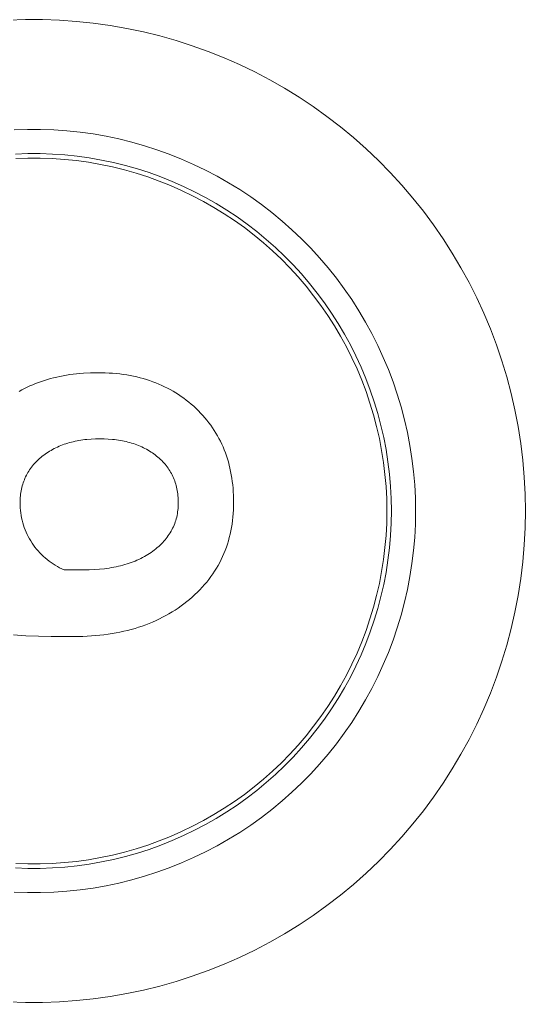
# Model space of a CAD drawing. Header units: inches. Extents: x -8 to 201, y -1 to 136.
# Drawn here: x 14.115 to 14.561, y 65.393 to 66.259 of the extents above; entities that cross this region are included whole.
import ezdxf

# ---------------------------------------------------------------- set-up
doc = ezdxf.new("R2010")
doc.units = ezdxf.units.IN
doc.layers.add('ZANO_R', color=7, linetype='Continuous', lineweight=0)

msp = doc.modelspace()

# ---------------------------------------------------------------- linework, layer by layer
at = {"layer": 'ZANO_R'}
for p, q in [((14.12069, 66.2586), (14.10575, 66.25809)), ((14.13564, 66.2586), (14.12069, 66.2586)), ((14.15058, 66.25809), (14.13564, 66.2586)), ((14.1655, 66.25706), (14.15058, 66.25809)), ((14.18037, 66.25551), (14.1655, 66.25706)), ((14.19518, 66.25345), (14.18037, 66.25551)), ((14.20991, 66.25089), (14.19518, 66.25345)), ((14.22454, 66.24781), (14.20991, 66.25089)), ((14.23905, 66.24423), (14.22454, 66.24781)), ((14.25344, 66.24016), (14.23905, 66.24423)), ((14.26767, 66.23558), (14.25344, 66.24016)), ((14.28174, 66.23053), (14.26767, 66.23558)), ((14.29563, 66.22498), (14.28174, 66.23053)), ((14.30931, 66.21896), (14.29563, 66.22498)), ((14.32278, 66.21248), (14.30931, 66.21896)), ((14.33602, 66.20553), (14.32278, 66.21248)), ((14.34901, 66.19813), (14.33602, 66.20553)), ((14.36174, 66.19028), (14.34901, 66.19813)), ((14.37419, 66.182), (14.36174, 66.19028)), ((14.38635, 66.1733), (14.37419, 66.182)), ((14.39819, 66.16418), (14.38635, 66.1733)), ((14.11076, 66.16147), (14.12236, 66.16187)), ((14.12236, 66.16187), (14.13397, 66.16187)), ((14.13397, 66.16187), (14.14558, 66.16147)), ((14.14558, 66.16147), (14.15716, 66.16067)), ((14.15716, 66.16067), (14.16871, 66.15947)), ((14.16871, 66.15947), (14.18021, 66.15787)), ((14.18021, 66.15787), (14.19165, 66.15587)), ((14.40972, 66.15466), (14.39819, 66.16418)), ((14.19165, 66.15587), (14.20301, 66.15348)), ((14.20301, 66.15348), (14.21428, 66.15071)), ((14.21428, 66.15071), (14.22545, 66.14754)), ((14.42091, 66.14475), (14.40972, 66.15466)), ((14.11186, 66.14013), (14.12273, 66.14051)), ((14.12273, 66.14051), (14.1336, 66.14051)), ((14.1336, 66.14051), (14.14447, 66.14013)), ((14.22545, 66.14754), (14.23651, 66.14399)), ((14.23651, 66.14399), (14.24743, 66.14006)), ((14.43175, 66.13445), (14.42091, 66.14475)), ((14.11207, 66.1362), (14.1228, 66.13657)), ((14.1228, 66.13657), (14.13354, 66.13657)), ((14.13354, 66.13657), (14.14427, 66.1362)), ((14.14427, 66.1362), (14.15498, 66.13546)), ((14.14447, 66.14013), (14.15532, 66.13938)), ((14.15498, 66.13546), (14.16566, 66.13435)), ((14.15532, 66.13938), (14.16613, 66.13826)), ((14.16566, 66.13435), (14.17629, 66.13287)), ((14.16613, 66.13826), (14.1769, 66.13676)), ((14.17629, 66.13287), (14.18687, 66.13103)), ((14.1769, 66.13676), (14.18761, 66.13489)), ((14.18761, 66.13489), (14.19825, 66.13266)), ((14.19825, 66.13266), (14.20881, 66.13005)), ((14.24743, 66.14006), (14.25822, 66.13576)), ((14.25822, 66.13576), (14.26885, 66.13108)), ((14.44223, 66.12379), (14.43175, 66.13445)), ((14.18687, 66.13103), (14.19738, 66.12882)), ((14.19738, 66.12882), (14.2078, 66.12625)), ((14.2078, 66.12625), (14.21813, 66.12332)), ((14.20881, 66.13005), (14.21927, 66.12709)), ((14.21813, 66.12332), (14.22836, 66.12004)), ((14.21927, 66.12709), (14.22963, 66.12376)), ((14.22963, 66.12376), (14.23986, 66.12009)), ((14.26885, 66.13108), (14.27931, 66.12605)), ((14.27931, 66.12605), (14.28959, 66.12065)), ((14.45234, 66.11277), (14.44223, 66.12379)), ((14.22836, 66.12004), (14.23846, 66.1164)), ((14.23846, 66.1164), (14.24843, 66.11242)), ((14.23986, 66.12009), (14.24996, 66.11605)), ((14.24996, 66.11605), (14.25991, 66.11168)), ((14.28959, 66.12065), (14.29968, 66.1149)), ((14.29968, 66.1149), (14.30956, 66.10881)), ((14.24843, 66.11242), (14.25826, 66.1081)), ((14.25826, 66.1081), (14.26794, 66.10344)), ((14.25991, 66.11168), (14.26971, 66.10696)), ((14.26971, 66.10696), (14.27933, 66.10191)), ((14.30956, 66.10881), (14.31923, 66.10238)), ((14.46206, 66.10141), (14.45234, 66.11277)), ((14.26794, 66.10344), (14.27744, 66.09845)), ((14.27744, 66.09845), (14.28677, 66.09314)), ((14.27933, 66.10191), (14.28878, 66.09652)), ((14.31923, 66.10238), (14.32867, 66.09562)), ((14.47138, 66.08972), (14.46206, 66.10141)), ((14.28677, 66.09314), (14.29592, 66.0875)), ((14.28878, 66.09652), (14.29804, 66.09082)), ((14.29804, 66.09082), (14.30709, 66.0848)), ((14.32867, 66.09562), (14.33787, 66.08854)), ((14.33787, 66.08854), (14.34682, 66.08114)), ((14.48029, 66.07772), (14.47138, 66.08972)), ((14.29592, 66.0875), (14.30486, 66.08156)), ((14.30486, 66.08156), (14.31359, 66.07531)), ((14.30709, 66.0848), (14.31593, 66.07847)), ((14.34682, 66.08114), (14.35551, 66.07344)), ((14.31359, 66.07531), (14.3221, 66.06876)), ((14.31593, 66.07847), (14.32455, 66.07184)), ((14.32455, 66.07184), (14.33293, 66.06491)), ((14.35551, 66.07344), (14.36393, 66.06545)), ((14.48879, 66.06541), (14.48029, 66.07772)), ((14.3221, 66.06876), (14.33037, 66.06192)), ((14.33293, 66.06491), (14.34107, 66.0577)), ((14.36393, 66.06545), (14.37207, 66.05717)), ((14.49685, 66.05282), (14.48879, 66.06541)), ((14.33037, 66.06192), (14.33841, 66.0548)), ((14.33841, 66.0548), (14.3462, 66.04741)), ((14.34107, 66.0577), (14.34896, 66.05021)), ((14.37207, 66.05717), (14.37992, 66.04861)), ((14.3462, 66.04741), (14.35372, 66.03975)), ((14.34896, 66.05021), (14.35658, 66.04246)), ((14.37992, 66.04861), (14.38747, 66.03979)), ((14.50447, 66.03996), (14.49685, 66.05282)), ((14.35372, 66.03975), (14.36098, 66.03183)), ((14.35658, 66.04246), (14.36393, 66.03445)), ((14.38747, 66.03979), (14.39471, 66.03071)), ((14.51165, 66.02685), (14.50447, 66.03996)), ((14.36098, 66.03183), (14.36796, 66.02368)), ((14.36393, 66.03445), (14.371, 66.02618)), ((14.39471, 66.03071), (14.40163, 66.02139)), ((14.36796, 66.02368), (14.37466, 66.01528)), ((14.371, 66.02618), (14.37778, 66.01768)), ((14.40163, 66.02139), (14.40822, 66.01183)), ((14.51837, 66.01349), (14.51165, 66.02685)), ((14.37466, 66.01528), (14.38106, 66.00666)), ((14.37778, 66.01768), (14.38426, 66.00895)), ((14.40822, 66.01183), (14.41449, 66.00206)), ((14.52462, 65.99991), (14.51837, 66.01349)), ((14.38106, 66.00666), (14.38716, 65.99782)), ((14.38426, 66.00895), (14.39044, 66)), ((14.41449, 66.00206), (14.42041, 65.99207)), ((14.38716, 65.99782), (14.39295, 65.98878)), ((14.39044, 66), (14.3963, 65.99085)), ((14.5304, 65.98612), (14.52462, 65.99991)), ((14.39295, 65.98878), (14.39842, 65.97954)), ((14.3963, 65.99085), (14.40184, 65.98149)), ((14.42041, 65.99207), (14.42598, 65.98188)), ((14.5357, 65.97214), (14.5304, 65.98612)), ((14.39842, 65.97954), (14.40358, 65.97012)), ((14.40184, 65.98149), (14.40706, 65.97195)), ((14.42598, 65.98188), (14.4312, 65.97151)), ((14.40358, 65.97012), (14.4084, 65.96053)), ((14.40706, 65.97195), (14.41195, 65.96224)), ((14.4312, 65.97151), (14.43605, 65.96096)), ((14.54052, 65.95799), (14.5357, 65.97214)), ((14.4084, 65.96053), (14.41289, 65.95078)), ((14.41195, 65.96224), (14.4165, 65.95236)), ((14.43605, 65.96096), (14.44054, 65.95026)), ((14.41289, 65.95078), (14.41704, 65.94088)), ((14.4165, 65.95236), (14.4207, 65.94234)), ((14.44054, 65.95026), (14.44466, 65.9394)), ((14.54484, 65.94368), (14.54052, 65.95799)), ((14.13737, 65.94069), (14.14003, 65.94151)), ((14.14003, 65.94151), (14.14273, 65.94227)), ((14.14273, 65.94227), (14.14546, 65.94298)), ((14.14546, 65.94298), (14.14824, 65.94364)), ((14.14824, 65.94364), (14.15105, 65.94424)), ((14.15105, 65.94424), (14.15389, 65.9448)), ((14.15389, 65.9448), (14.15678, 65.9453)), ((14.15678, 65.9453), (14.1597, 65.94574)), ((14.1597, 65.94574), (14.16266, 65.94614)), ((14.16266, 65.94614), (14.16565, 65.94648)), ((14.16565, 65.94648), (14.16869, 65.94677)), ((14.16869, 65.94677), (14.17176, 65.94701)), ((14.17176, 65.94701), (14.17801, 65.94732)), ((14.17801, 65.94732), (14.18441, 65.94743)), ((14.18441, 65.94743), (14.18773, 65.9474)), ((14.18773, 65.9474), (14.19102, 65.9473)), ((14.19102, 65.9473), (14.19426, 65.94715)), ((14.19426, 65.94715), (14.19746, 65.94693)), ((14.19746, 65.94693), (14.20063, 65.94666)), ((14.20063, 65.94666), (14.20375, 65.94632)), ((14.20375, 65.94632), (14.20683, 65.94592)), ((14.20683, 65.94592), (14.20988, 65.94546)), ((14.20988, 65.94546), (14.21288, 65.94493)), ((14.21288, 65.94493), (14.21585, 65.94435)), ((14.21585, 65.94435), (14.21877, 65.9437)), ((14.21877, 65.9437), (14.22166, 65.94299)), ((14.22166, 65.94299), (14.2245, 65.94222)), ((14.2245, 65.94222), (14.22731, 65.94139)), ((14.22731, 65.94139), (14.23007, 65.9405)), ((14.4207, 65.94234), (14.42456, 65.93217)), ((14.54867, 65.92922), (14.54484, 65.94368)), ((14.11742, 65.93227), (14.11978, 65.93351)), ((14.11978, 65.93351), (14.12218, 65.93469)), ((14.12218, 65.93469), (14.12462, 65.93583)), ((14.12462, 65.93583), (14.1271, 65.9369)), ((14.1271, 65.9369), (14.12961, 65.93793)), ((14.12961, 65.93793), (14.13216, 65.9389)), ((14.13216, 65.9389), (14.13474, 65.93982)), ((14.13474, 65.93982), (14.13737, 65.94069)), ((14.23007, 65.9405), (14.2328, 65.93954)), ((14.2328, 65.93954), (14.23548, 65.93853)), ((14.23548, 65.93853), (14.23813, 65.93745)), ((14.23813, 65.93745), (14.24074, 65.93631)), ((14.24074, 65.93631), (14.2433, 65.93511)), ((14.2433, 65.93511), (14.24583, 65.93385)), ((14.24583, 65.93385), (14.24832, 65.93252)), ((14.24832, 65.93252), (14.25076, 65.93114)), ((14.41704, 65.94088), (14.42085, 65.93084)), ((14.44466, 65.9394), (14.4484, 65.92841)), ((14.11509, 65.93099), (14.11742, 65.93227)), ((14.25076, 65.93114), (14.25317, 65.92969)), ((14.25317, 65.92969), (14.25554, 65.92818)), ((14.25554, 65.92818), (14.25787, 65.92661)), ((14.25787, 65.92661), (14.26016, 65.92498)), ((14.26016, 65.92498), (14.2624, 65.92329)), ((14.42085, 65.93084), (14.42431, 65.92067)), ((14.42456, 65.93217), (14.42806, 65.92188)), ((14.4484, 65.92841), (14.45176, 65.91729)), ((14.552, 65.91465), (14.54867, 65.92922)), ((14.2624, 65.92329), (14.26461, 65.92153)), ((14.26461, 65.92153), (14.26678, 65.91971)), ((14.26678, 65.91971), (14.26891, 65.91784)), ((14.26891, 65.91784), (14.271, 65.9159)), ((14.271, 65.9159), (14.27304, 65.91391)), ((14.42431, 65.92067), (14.42742, 65.91039)), ((14.42806, 65.92188), (14.4312, 65.91147)), ((14.45176, 65.91729), (14.45473, 65.90607)), ((14.27304, 65.91391), (14.27501, 65.91188)), ((14.27501, 65.91188), (14.27692, 65.90981)), ((14.27692, 65.90981), (14.27876, 65.9077)), ((14.27876, 65.9077), (14.28054, 65.90556)), ((14.42742, 65.91039), (14.43017, 65.90001)), ((14.4312, 65.91147), (14.43399, 65.90096)), ((14.55482, 65.89997), (14.552, 65.91465)), ((14.28054, 65.90556), (14.28225, 65.90338)), ((14.28225, 65.90338), (14.2839, 65.90116)), ((14.2839, 65.90116), (14.28549, 65.8989)), ((14.28549, 65.8989), (14.28701, 65.8966)), ((14.43017, 65.90001), (14.43255, 65.88955)), ((14.43399, 65.90096), (14.43641, 65.89036)), ((14.45473, 65.90607), (14.45732, 65.89475)), ((14.55713, 65.8852), (14.55482, 65.89997)), ((14.18608, 65.88923), (14.18224, 65.88917)), ((14.18992, 65.88917), (14.18608, 65.88923)), ((14.28701, 65.8966), (14.28846, 65.89426)), ((14.28846, 65.89426), (14.28985, 65.89189)), ((14.28985, 65.89189), (14.29118, 65.88948)), ((14.29118, 65.88948), (14.29244, 65.88703)), ((14.43255, 65.88955), (14.43458, 65.879)), ((14.43641, 65.89036), (14.43846, 65.87968)), ((14.45732, 65.89475), (14.45951, 65.88335)), ((14.14736, 65.88124), (14.14595, 65.88053)), ((14.1488, 65.88192), (14.14736, 65.88124)), ((14.15026, 65.88257), (14.1488, 65.88192)), ((14.15174, 65.88319), (14.15026, 65.88257)), ((14.15324, 65.88378), (14.15174, 65.88319)), ((14.15477, 65.88434), (14.15324, 65.88378)), ((14.15631, 65.88486), (14.15477, 65.88434)), ((14.15789, 65.88536), (14.15631, 65.88486)), ((14.15948, 65.88583), (14.15789, 65.88536)), ((14.16109, 65.88627), (14.15948, 65.88583)), ((14.16273, 65.88668), (14.16109, 65.88627)), ((14.16439, 65.88705), (14.16273, 65.88668)), ((14.16608, 65.8874), (14.16439, 65.88705)), ((14.16778, 65.88772), (14.16608, 65.8874)), ((14.16951, 65.88801), (14.16778, 65.88772)), ((14.17126, 65.88826), (14.16951, 65.88801)), ((14.17304, 65.88849), (14.17126, 65.88826)), ((14.17483, 65.88869), (14.17304, 65.88849)), ((14.17849, 65.88899), (14.17483, 65.88869)), ((14.18224, 65.88917), (14.17849, 65.88899)), ((14.19366, 65.88899), (14.18992, 65.88917)), ((14.19731, 65.88869), (14.19366, 65.88899)), ((14.1991, 65.8885), (14.19731, 65.88869)), ((14.20087, 65.88828), (14.1991, 65.8885)), ((14.20261, 65.88802), (14.20087, 65.88828)), ((14.20433, 65.88774), (14.20261, 65.88802)), ((14.20603, 65.88743), (14.20433, 65.88774)), ((14.2077, 65.88709), (14.20603, 65.88743)), ((14.20935, 65.88672), (14.2077, 65.88709)), ((14.21098, 65.88631), (14.20935, 65.88672)), ((14.21258, 65.88588), (14.21098, 65.88631)), ((14.21416, 65.88542), (14.21258, 65.88588)), ((14.21572, 65.88493), (14.21416, 65.88542)), ((14.21725, 65.88441), (14.21572, 65.88493)), ((14.21876, 65.88386), (14.21725, 65.88441)), ((14.22024, 65.88328), (14.21876, 65.88386)), ((14.2217, 65.88267), (14.22024, 65.88328)), ((14.22314, 65.88203), (14.2217, 65.88267)), ((14.22456, 65.88136), (14.22314, 65.88203)), ((14.22595, 65.88066), (14.22456, 65.88136)), ((14.22732, 65.87993), (14.22595, 65.88066)), ((14.29244, 65.88703), (14.29364, 65.88454)), ((14.29364, 65.88454), (14.29477, 65.88201)), ((14.29477, 65.88201), (14.29583, 65.87944)), ((14.45951, 65.88335), (14.4613, 65.87188)), ((14.55894, 65.87035), (14.55713, 65.8852)), ((14.13425, 65.87279), (14.13309, 65.87179)), ((14.13545, 65.87376), (14.13425, 65.87279)), ((14.13669, 65.87471), (14.13545, 65.87376)), ((14.13794, 65.87564), (14.13669, 65.87471)), ((14.13922, 65.87653), (14.13794, 65.87564)), ((14.14052, 65.87739), (14.13922, 65.87653)), ((14.14184, 65.87822), (14.14052, 65.87739)), ((14.14319, 65.87902), (14.14184, 65.87822)), ((14.14456, 65.87979), (14.14319, 65.87902)), ((14.14595, 65.88053), (14.14456, 65.87979)), ((14.22866, 65.87917), (14.22732, 65.87993)), ((14.22998, 65.87839), (14.22866, 65.87917)), ((14.23128, 65.87757), (14.22998, 65.87839)), ((14.23256, 65.87672), (14.23128, 65.87757)), ((14.23381, 65.87584), (14.23256, 65.87672)), ((14.23503, 65.87494), (14.23381, 65.87584)), ((14.23624, 65.874), (14.23503, 65.87494)), ((14.23741, 65.87304), (14.23624, 65.874)), ((14.23855, 65.87205), (14.23741, 65.87304)), ((14.23965, 65.87105), (14.23855, 65.87205)), ((14.29583, 65.87944), (14.29684, 65.87683)), ((14.29684, 65.87683), (14.29777, 65.87419)), ((14.29777, 65.87419), (14.29865, 65.87151)), ((14.43458, 65.879), (14.43624, 65.86839)), ((14.43846, 65.87968), (14.44014, 65.86894)), ((14.4613, 65.87188), (14.4627, 65.86035)), ((14.126, 65.86426), (14.12514, 65.8631)), ((14.1269, 65.86539), (14.126, 65.86426)), ((14.12784, 65.86651), (14.1269, 65.86539)), ((14.12881, 65.86761), (14.12784, 65.86651)), ((14.12982, 65.86868), (14.12881, 65.86761)), ((14.13087, 65.86974), (14.12982, 65.86868)), ((14.13196, 65.87077), (14.13087, 65.86974)), ((14.13309, 65.87179), (14.13196, 65.87077)), ((14.24071, 65.87002), (14.23965, 65.87105)), ((14.24173, 65.86897), (14.24071, 65.87002)), ((14.24272, 65.86791), (14.24173, 65.86897)), ((14.24367, 65.86682), (14.24272, 65.86791)), ((14.24459, 65.8657), (14.24367, 65.86682)), ((14.24546, 65.86457), (14.24459, 65.8657)), ((14.2463, 65.86342), (14.24546, 65.86457)), ((14.2471, 65.86225), (14.2463, 65.86342)), ((14.29865, 65.87151), (14.29946, 65.86879)), ((14.29946, 65.86879), (14.3002, 65.86603)), ((14.3002, 65.86603), (14.30088, 65.86323)), ((14.30088, 65.86323), (14.30149, 65.86039)), ((14.43624, 65.86839), (14.43754, 65.85773)), ((14.44014, 65.86894), (14.44145, 65.85814)), ((14.56022, 65.85546), (14.55894, 65.87035)), ((14.12079, 65.85575), (14.1202, 65.85446)), ((14.12142, 65.85703), (14.12079, 65.85575)), ((14.12209, 65.85828), (14.12142, 65.85703)), ((14.12279, 65.85952), (14.12209, 65.85828)), ((14.12354, 65.86073), (14.12279, 65.85952)), ((14.12432, 65.86193), (14.12354, 65.86073)), ((14.12514, 65.8631), (14.12432, 65.86193)), ((14.24786, 65.86105), (14.2471, 65.86225)), ((14.24859, 65.85983), (14.24786, 65.86105)), ((14.24928, 65.85859), (14.24859, 65.85983)), ((14.24993, 65.85733), (14.24928, 65.85859)), ((14.25055, 65.85605), (14.24993, 65.85733)), ((14.25112, 65.85475), (14.25055, 65.85605)), ((14.25167, 65.85343), (14.25112, 65.85475)), ((14.30149, 65.86039), (14.30204, 65.85752)), ((14.30204, 65.85752), (14.30253, 65.85461)), ((14.30253, 65.85461), (14.30295, 65.85165)), ((14.43754, 65.85773), (14.43846, 65.84704)), ((14.44145, 65.85814), (14.44239, 65.84731)), ((14.4627, 65.86035), (14.4637, 65.84878)), ((14.561, 65.84053), (14.56022, 65.85546)), ((14.11745, 65.84628), (14.11712, 65.84485)), ((14.11781, 65.84769), (14.11745, 65.84628)), ((14.11821, 65.84909), (14.11781, 65.84769)), ((14.11865, 65.85046), (14.11821, 65.84909)), ((14.11913, 65.85181), (14.11865, 65.85046)), ((14.11964, 65.85315), (14.11913, 65.85181)), ((14.1202, 65.85446), (14.11964, 65.85315)), ((14.25217, 65.85209), (14.25167, 65.85343)), ((14.25263, 65.85072), (14.25217, 65.85209)), ((14.25306, 65.84933), (14.25263, 65.85072)), ((14.25345, 65.84793), (14.25306, 65.84933)), ((14.25381, 65.8465), (14.25345, 65.84793)), ((14.25412, 65.84505), (14.25381, 65.8465)), ((14.30295, 65.85165), (14.3033, 65.84866)), ((14.3033, 65.84866), (14.30359, 65.84564)), ((14.43846, 65.84704), (14.43902, 65.83631)), ((14.44239, 65.84731), (14.44295, 65.83645)), ((14.4637, 65.84878), (14.4643, 65.83719)), ((14.11607, 65.83738), (14.11598, 65.83583)), ((14.11621, 65.83891), (14.11607, 65.83738)), ((14.11638, 65.84043), (14.11621, 65.83891)), ((14.11659, 65.84192), (14.11638, 65.84043)), ((14.11684, 65.84339), (14.11659, 65.84192)), ((14.11712, 65.84485), (14.11684, 65.84339)), ((14.2544, 65.84358), (14.25412, 65.84505)), ((14.25465, 65.84208), (14.2544, 65.84358)), ((14.25485, 65.84057), (14.25465, 65.84208)), ((14.25502, 65.83903), (14.25485, 65.84057)), ((14.25515, 65.83748), (14.25502, 65.83903)), ((14.25524, 65.8359), (14.25515, 65.83748)), ((14.30359, 65.84564), (14.30382, 65.84257)), ((14.30382, 65.84257), (14.30398, 65.83946)), ((14.30398, 65.83946), (14.30408, 65.83632)), ((14.56126, 65.82558), (14.561, 65.84053)), ((14.11592, 65.83426), (14.1159, 65.83266)), ((14.1159, 65.83266), (14.11594, 65.83047)), ((14.11598, 65.83583), (14.11592, 65.83426)), ((14.11594, 65.83047), (14.11605, 65.82827)), ((14.25512, 65.82788), (14.25523, 65.82946)), ((14.25523, 65.82946), (14.25529, 65.83106)), ((14.2553, 65.8343), (14.25524, 65.8359)), ((14.25529, 65.83106), (14.25532, 65.83268)), ((14.25532, 65.83268), (14.2553, 65.8343)), ((14.30407, 65.82986), (14.30396, 65.82663)), ((14.30411, 65.83314), (14.30407, 65.82986)), ((14.30408, 65.83632), (14.30411, 65.83314)), ((14.43902, 65.83631), (14.4392, 65.82558)), ((14.44295, 65.83645), (14.44314, 65.82558)), ((14.4643, 65.83719), (14.46451, 65.82558)), ((14.11605, 65.82827), (14.11623, 65.82608)), ((14.11623, 65.82608), (14.11649, 65.82389)), ((14.11649, 65.82389), (14.11683, 65.82172)), ((14.11683, 65.82172), (14.11724, 65.81956)), ((14.25354, 65.81877), (14.25391, 65.82024)), ((14.25391, 65.82024), (14.25424, 65.82173)), ((14.25424, 65.82173), (14.25453, 65.82324)), ((14.25453, 65.82324), (14.25477, 65.82477)), ((14.25477, 65.82477), (14.25497, 65.82631)), ((14.25497, 65.82631), (14.25512, 65.82788)), ((14.3035, 65.82028), (14.30316, 65.81716)), ((14.30377, 65.82343), (14.3035, 65.82028)), ((14.30396, 65.82663), (14.30377, 65.82343)), ((14.4392, 65.82558), (14.43902, 65.81484)), ((14.44314, 65.82558), (14.44295, 65.81471)), ((14.46451, 65.82558), (14.4643, 65.81397)), ((14.561, 65.81063), (14.56126, 65.82558)), ((14.11724, 65.81956), (14.11772, 65.81741)), ((14.11772, 65.81741), (14.11828, 65.81528)), ((14.11828, 65.81528), (14.11891, 65.81318)), ((14.11891, 65.81318), (14.11961, 65.81109)), ((14.25037, 65.81035), (14.25101, 65.8117)), ((14.25101, 65.8117), (14.2516, 65.81308)), ((14.2516, 65.81308), (14.25215, 65.81447)), ((14.25215, 65.81447), (14.25266, 65.81589)), ((14.25266, 65.81589), (14.25312, 65.81732)), ((14.25312, 65.81732), (14.25354, 65.81877)), ((14.30275, 65.81408), (14.30225, 65.81104)), ((14.30316, 65.81716), (14.30275, 65.81408)), ((14.43902, 65.81484), (14.43846, 65.80412)), ((14.44295, 65.81471), (14.44239, 65.80385)), ((14.4643, 65.81397), (14.4637, 65.80237)), ((14.11961, 65.81109), (14.12039, 65.80903)), ((14.12039, 65.80903), (14.12123, 65.807)), ((14.12123, 65.807), (14.12214, 65.805)), ((14.12214, 65.805), (14.12312, 65.80303)), ((14.12312, 65.80303), (14.12417, 65.8011)), ((14.24469, 65.80137), (14.24563, 65.8026)), ((14.24563, 65.8026), (14.24653, 65.80384)), ((14.24653, 65.80384), (14.24739, 65.8051)), ((14.24739, 65.8051), (14.2482, 65.80639)), ((14.2482, 65.80639), (14.24897, 65.80769)), ((14.24897, 65.80769), (14.24969, 65.80901)), ((14.24969, 65.80901), (14.25037, 65.81035)), ((14.30104, 65.80508), (14.30032, 65.80216)), ((14.30168, 65.80804), (14.30104, 65.80508)), ((14.30225, 65.81104), (14.30168, 65.80804)), ((14.43846, 65.80412), (14.43754, 65.79342)), ((14.44239, 65.80385), (14.44145, 65.79302)), ((14.56022, 65.7957), (14.561, 65.81063)), ((14.12417, 65.8011), (14.12528, 65.7992)), ((14.12528, 65.7992), (14.12646, 65.79734)), ((14.12646, 65.79734), (14.1277, 65.79553)), ((14.1277, 65.79553), (14.12901, 65.79376)), ((14.23684, 65.79332), (14.2381, 65.79441)), ((14.2381, 65.79441), (14.2393, 65.79553)), ((14.2393, 65.79553), (14.24047, 65.79666)), ((14.24047, 65.79666), (14.24159, 65.79781)), ((14.24159, 65.79781), (14.24267, 65.79898)), ((14.24267, 65.79898), (14.2437, 65.80016)), ((14.2437, 65.80016), (14.24469, 65.80137)), ((14.29865, 65.79643), (14.2977, 65.79362)), ((14.29952, 65.79927), (14.29865, 65.79643)), ((14.30032, 65.80216), (14.29952, 65.79927)), ((14.4637, 65.80237), (14.4627, 65.79081)), ((14.55894, 65.7808), (14.56022, 65.7957)), ((14.12901, 65.79376), (14.13037, 65.79203)), ((14.13037, 65.79203), (14.13179, 65.79035)), ((14.13179, 65.79035), (14.13327, 65.78872)), ((14.13327, 65.78872), (14.13481, 65.78715)), ((14.13481, 65.78715), (14.13639, 65.78562)), ((14.13639, 65.78562), (14.13803, 65.78416)), ((14.22384, 65.78456), (14.22541, 65.78541)), ((14.22541, 65.78541), (14.22696, 65.7863)), ((14.22696, 65.7863), (14.22847, 65.78721)), ((14.22847, 65.78721), (14.22995, 65.78816)), ((14.22995, 65.78816), (14.2314, 65.78914)), ((14.2314, 65.78914), (14.23283, 65.79015)), ((14.23283, 65.79015), (14.23421, 65.79119)), ((14.23421, 65.79119), (14.23555, 65.79224)), ((14.23555, 65.79224), (14.23684, 65.79332)), ((14.2944, 65.78544), (14.29315, 65.78279)), ((14.29558, 65.78813), (14.2944, 65.78544)), ((14.29668, 65.79086), (14.29558, 65.78813)), ((14.2977, 65.79362), (14.29668, 65.79086)), ((14.43754, 65.79342), (14.43624, 65.78276)), ((14.44145, 65.79302), (14.44014, 65.78222)), ((14.4627, 65.79081), (14.4613, 65.77928)), ((14.13803, 65.78416), (14.13972, 65.78275)), ((14.13972, 65.78275), (14.14145, 65.78139)), ((14.14145, 65.78139), (14.14323, 65.7801)), ((14.14323, 65.7801), (14.14506, 65.77887)), ((14.14506, 65.77887), (14.14692, 65.77771)), ((14.14692, 65.77771), (14.14883, 65.77661)), ((14.20059, 65.77642), (14.20257, 65.77685)), ((14.20257, 65.77685), (14.20451, 65.77732)), ((14.20451, 65.77732), (14.20642, 65.77782)), ((14.20642, 65.77782), (14.2083, 65.77835)), ((14.2083, 65.77835), (14.21015, 65.77891)), ((14.21015, 65.77891), (14.21197, 65.7795)), ((14.21197, 65.7795), (14.21375, 65.78013)), ((14.21375, 65.78013), (14.21551, 65.78079)), ((14.21551, 65.78079), (14.21724, 65.78148)), ((14.21724, 65.78148), (14.21893, 65.7822)), ((14.21893, 65.7822), (14.2206, 65.78295)), ((14.2206, 65.78295), (14.22224, 65.78374)), ((14.22224, 65.78374), (14.22384, 65.78456)), ((14.29042, 65.77761), (14.28894, 65.77507)), ((14.29182, 65.78018), (14.29042, 65.77761)), ((14.29315, 65.78279), (14.29182, 65.78018)), ((14.43624, 65.78276), (14.43458, 65.77216)), ((14.44014, 65.78222), (14.43846, 65.77148)), ((14.4613, 65.77928), (14.45951, 65.76781)), ((14.55713, 65.76596), (14.55894, 65.7808)), ((14.14883, 65.77661), (14.15077, 65.77557)), ((14.15077, 65.77557), (14.15274, 65.7746)), ((14.15274, 65.7746), (14.15475, 65.7737)), ((14.15475, 65.7737), (14.17218, 65.7737)), ((14.17218, 65.7737), (14.17688, 65.77377)), ((14.17688, 65.77377), (14.18147, 65.77396)), ((14.18147, 65.77396), (14.18593, 65.77428)), ((14.18593, 65.77428), (14.19028, 65.77473)), ((14.19028, 65.77473), (14.19449, 65.77531)), ((14.19449, 65.77531), (14.19656, 65.77565)), ((14.19656, 65.77565), (14.19859, 65.77602)), ((14.19859, 65.77602), (14.20059, 65.77642)), ((14.28575, 65.77012), (14.28404, 65.76771)), ((14.28738, 65.77258), (14.28575, 65.77012)), ((14.28894, 65.77507), (14.28738, 65.77258)), ((14.43458, 65.77216), (14.43255, 65.76161)), ((14.43846, 65.77148), (14.43641, 65.7608)), ((14.27847, 65.76069), (14.27646, 65.75843)), ((14.2804, 65.76299), (14.27847, 65.76069)), ((14.28226, 65.76533), (14.2804, 65.76299)), ((14.28404, 65.76771), (14.28226, 65.76533)), ((14.43255, 65.76161), (14.43017, 65.75114)), ((14.43641, 65.7608), (14.43399, 65.7502)), ((14.45951, 65.76781), (14.45732, 65.75641)), ((14.55482, 65.75119), (14.55713, 65.76596)), ((14.26997, 65.75188), (14.26765, 65.74977)), ((14.27221, 65.75402), (14.26997, 65.75188)), ((14.27437, 65.75621), (14.27221, 65.75402)), ((14.27646, 65.75843), (14.27437, 65.75621)), ((14.43017, 65.75114), (14.42742, 65.74076)), ((14.45732, 65.75641), (14.45473, 65.74509)), ((14.552, 65.73651), (14.55482, 65.75119)), ((14.26031, 65.74374), (14.25777, 65.74186)), ((14.26281, 65.74569), (14.26031, 65.74374)), ((14.26526, 65.74771), (14.26281, 65.74569)), ((14.26765, 65.74977), (14.26526, 65.74771)), ((14.43399, 65.7502), (14.4312, 65.73969)), ((14.45473, 65.74509), (14.45176, 65.73386)), ((14.24433, 65.73338), (14.2415, 65.73188)), ((14.24711, 65.73495), (14.24433, 65.73338)), ((14.24985, 65.73658), (14.24711, 65.73495)), ((14.25254, 65.73827), (14.24985, 65.73658)), ((14.25518, 65.74003), (14.25254, 65.73827)), ((14.25777, 65.74186), (14.25518, 65.74003)), ((14.42742, 65.74076), (14.42431, 65.73048)), ((14.4312, 65.73969), (14.42806, 65.72928)), ((14.45176, 65.73386), (14.4484, 65.72275)), ((14.54867, 65.72193), (14.552, 65.73651)), ((14.22665, 65.72532), (14.22354, 65.7242)), ((14.22972, 65.72651), (14.22665, 65.72532)), ((14.23273, 65.72775), (14.22972, 65.72651)), ((14.2357, 65.72906), (14.23273, 65.72775)), ((14.23863, 65.73044), (14.2357, 65.72906)), ((14.2415, 65.73188), (14.23863, 65.73044)), ((14.42431, 65.73048), (14.42085, 65.72032)), ((14.42806, 65.72928), (14.42456, 65.71899)), ((14.12094, 65.71566), (14.11017, 65.71655)), ((14.1862, 65.71611), (14.18252, 65.71576)), ((14.18983, 65.71653), (14.1862, 65.71611)), ((14.19341, 65.71701), (14.18983, 65.71653)), ((14.19695, 65.71755), (14.19341, 65.71701)), ((14.20044, 65.71816), (14.19695, 65.71755)), ((14.20388, 65.71883), (14.20044, 65.71816)), ((14.20727, 65.71957), (14.20388, 65.71883)), ((14.21062, 65.72037), (14.20727, 65.71957)), ((14.21392, 65.72123), (14.21062, 65.72037)), ((14.21718, 65.72216), (14.21392, 65.72123)), ((14.22038, 65.72315), (14.21718, 65.72216)), ((14.22354, 65.7242), (14.22038, 65.72315)), ((14.42085, 65.72032), (14.41704, 65.71028)), ((14.42456, 65.71899), (14.4207, 65.70882)), ((14.4484, 65.72275), (14.44466, 65.71176)), ((14.54484, 65.70748), (14.54867, 65.72193)), ((14.13202, 65.71514), (14.12094, 65.71566)), ((14.14342, 65.71496), (14.13202, 65.71514)), ((14.16343, 65.71496), (14.14342, 65.71496)), ((14.17121, 65.71509), (14.16343, 65.71496)), ((14.1788, 65.71547), (14.17121, 65.71509)), ((14.18252, 65.71576), (14.1788, 65.71547)), ((14.41704, 65.71028), (14.41289, 65.70038)), ((14.4207, 65.70882), (14.4165, 65.69879)), ((14.44466, 65.71176), (14.44054, 65.7009)), ((14.54052, 65.69317), (14.54484, 65.70748)), ((14.41289, 65.70038), (14.4084, 65.69062)), ((14.4165, 65.69879), (14.41195, 65.68892)), ((14.44054, 65.7009), (14.43605, 65.69019)), ((14.4084, 65.69062), (14.40358, 65.68103)), ((14.43605, 65.69019), (14.4312, 65.67965)), ((14.5357, 65.67902), (14.54052, 65.69317)), ((14.41195, 65.68892), (14.40706, 65.6792)), ((14.40358, 65.68103), (14.39842, 65.67161)), ((14.40706, 65.6792), (14.40184, 65.66966)), ((14.4312, 65.67965), (14.42598, 65.66927)), ((14.5304, 65.66504), (14.5357, 65.67902)), ((14.39842, 65.67161), (14.39295, 65.66238)), ((14.40184, 65.66966), (14.3963, 65.66031)), ((14.42598, 65.66927), (14.42041, 65.65909)), ((14.52462, 65.65125), (14.5304, 65.66504)), ((14.39295, 65.66238), (14.38716, 65.65333)), ((14.3963, 65.66031), (14.39044, 65.65115)), ((14.42041, 65.65909), (14.41449, 65.6491)), ((14.38716, 65.65333), (14.38106, 65.6445)), ((14.39044, 65.65115), (14.38426, 65.6422)), ((14.41449, 65.6491), (14.40822, 65.63932)), ((14.51837, 65.63767), (14.52462, 65.65125)), ((14.38106, 65.6445), (14.37466, 65.63588)), ((14.38426, 65.6422), (14.37778, 65.63347)), ((14.40822, 65.63932), (14.40163, 65.62977)), ((14.37466, 65.63588), (14.36796, 65.62748)), ((14.37778, 65.63347), (14.371, 65.62497)), ((14.40163, 65.62977), (14.39471, 65.62044)), ((14.51165, 65.62431), (14.51837, 65.63767)), ((14.36796, 65.62748), (14.36098, 65.61932)), ((14.371, 65.62497), (14.36393, 65.61671)), ((14.50447, 65.6112), (14.51165, 65.62431)), ((14.36098, 65.61932), (14.35372, 65.61141)), ((14.36393, 65.61671), (14.35658, 65.6087)), ((14.39471, 65.62044), (14.38747, 65.61137)), ((14.3462, 65.60375), (14.33841, 65.59636)), ((14.35372, 65.61141), (14.3462, 65.60375)), ((14.35658, 65.6087), (14.34896, 65.60094)), ((14.38747, 65.61137), (14.37992, 65.60254)), ((14.49685, 65.59833), (14.50447, 65.6112)), ((14.33841, 65.59636), (14.33037, 65.58924)), ((14.34896, 65.60094), (14.34107, 65.59346)), ((14.37992, 65.60254), (14.37207, 65.59399)), ((14.48879, 65.58574), (14.49685, 65.59833)), ((14.33037, 65.58924), (14.3221, 65.5824)), ((14.33293, 65.58625), (14.32455, 65.57932)), ((14.34107, 65.59346), (14.33293, 65.58625)), ((14.37207, 65.59399), (14.36393, 65.58571)), ((14.3221, 65.5824), (14.31359, 65.57585)), ((14.32455, 65.57932), (14.31593, 65.57269)), ((14.35551, 65.57771), (14.34682, 65.57001)), ((14.36393, 65.58571), (14.35551, 65.57771)), ((14.48029, 65.57344), (14.48879, 65.58574)), ((14.30486, 65.5696), (14.29592, 65.56365)), ((14.31359, 65.57585), (14.30486, 65.5696)), ((14.31593, 65.57269), (14.30709, 65.56636)), ((14.34682, 65.57001), (14.33787, 65.56262)), ((14.47138, 65.56144), (14.48029, 65.57344)), ((14.29592, 65.56365), (14.28677, 65.55802)), ((14.29804, 65.56034), (14.28878, 65.55463)), ((14.30709, 65.56636), (14.29804, 65.56034)), ((14.33787, 65.56262), (14.32867, 65.55554)), ((14.46206, 65.54975), (14.47138, 65.56144)), ((14.27744, 65.5527), (14.26794, 65.54771)), ((14.28677, 65.55802), (14.27744, 65.5527)), ((14.28878, 65.55463), (14.27933, 65.54925)), ((14.32867, 65.55554), (14.31923, 65.54878)), ((14.25826, 65.54306), (14.24843, 65.53873)), ((14.26794, 65.54771), (14.25826, 65.54306)), ((14.26971, 65.5442), (14.25991, 65.53948)), ((14.27933, 65.54925), (14.26971, 65.5442)), ((14.31923, 65.54878), (14.30956, 65.54235)), ((14.45234, 65.53839), (14.46206, 65.54975)), ((14.23846, 65.53475), (14.22836, 65.53112)), ((14.24843, 65.53873), (14.23846, 65.53475)), ((14.24996, 65.5351), (14.23986, 65.53107)), ((14.25991, 65.53948), (14.24996, 65.5351)), ((14.29968, 65.53626), (14.28959, 65.53051)), ((14.30956, 65.54235), (14.29968, 65.53626)), ((14.44223, 65.52737), (14.45234, 65.53839)), ((14.21813, 65.52784), (14.2078, 65.52491)), ((14.22836, 65.53112), (14.21813, 65.52784)), ((14.22963, 65.52739), (14.21927, 65.52407)), ((14.23986, 65.53107), (14.22963, 65.52739)), ((14.28959, 65.53051), (14.27931, 65.52511)), ((14.43175, 65.51671), (14.44223, 65.52737)), ((14.16566, 65.51681), (14.15498, 65.5157)), ((14.17629, 65.51829), (14.16566, 65.51681)), ((14.18687, 65.52013), (14.17629, 65.51829)), ((14.19738, 65.52234), (14.18687, 65.52013)), ((14.19825, 65.5185), (14.18761, 65.51626)), ((14.2078, 65.52491), (14.19738, 65.52234)), ((14.20881, 65.5211), (14.19825, 65.5185)), ((14.21927, 65.52407), (14.20881, 65.5211)), ((14.26885, 65.52007), (14.25822, 65.5154)), ((14.27931, 65.52511), (14.26885, 65.52007)), ((14.12273, 65.51065), (14.11186, 65.51103)), ((14.1228, 65.51459), (14.11207, 65.51496)), ((14.1336, 65.51065), (14.12273, 65.51065)), ((14.13354, 65.51459), (14.1228, 65.51459)), ((14.14427, 65.51496), (14.13354, 65.51459)), ((14.14447, 65.51103), (14.1336, 65.51065)), ((14.15498, 65.5157), (14.14427, 65.51496)), ((14.15532, 65.51178), (14.14447, 65.51103)), ((14.16613, 65.5129), (14.15532, 65.51178)), ((14.1769, 65.5144), (14.16613, 65.5129)), ((14.18761, 65.51626), (14.1769, 65.5144)), ((14.24743, 65.5111), (14.23651, 65.50717)), ((14.25822, 65.5154), (14.24743, 65.5111)), ((14.42091, 65.50641), (14.43175, 65.51671)), ((14.21428, 65.50045), (14.20301, 65.49767)), ((14.22545, 65.50362), (14.21428, 65.50045)), ((14.23651, 65.50717), (14.22545, 65.50362)), ((14.40972, 65.4965), (14.42091, 65.50641)), ((14.16871, 65.49169), (14.15716, 65.49049)), ((14.18021, 65.49329), (14.16871, 65.49169)), ((14.19165, 65.49528), (14.18021, 65.49329)), ((14.20301, 65.49767), (14.19165, 65.49528)), ((14.39819, 65.48698), (14.40972, 65.4965)), ((14.12236, 65.48929), (14.11076, 65.48969)), ((14.13397, 65.48929), (14.12236, 65.48929)), ((14.14558, 65.48969), (14.13397, 65.48929)), ((14.15716, 65.49049), (14.14558, 65.48969)), ((14.38635, 65.47786), (14.39819, 65.48698)), ((14.37419, 65.46915), (14.38635, 65.47786)), ((14.36174, 65.46087), (14.37419, 65.46915)), ((14.34901, 65.45303), (14.36174, 65.46087)), ((14.33602, 65.44563), (14.34901, 65.45303)), ((14.32278, 65.43868), (14.33602, 65.44563)), ((14.29563, 65.42617), (14.30931, 65.43219)), ((14.30931, 65.43219), (14.32278, 65.43868)), ((14.28174, 65.42063), (14.29563, 65.42617)), ((14.25344, 65.411), (14.26767, 65.41557)), ((14.26767, 65.41557), (14.28174, 65.42063)), ((14.22454, 65.40335), (14.23905, 65.40692)), ((14.23905, 65.40692), (14.25344, 65.411)), ((14.1655, 65.3941), (14.18037, 65.39565)), ((14.18037, 65.39565), (14.19518, 65.3977)), ((14.19518, 65.3977), (14.20991, 65.40027)), ((14.20991, 65.40027), (14.22454, 65.40335)), ((14.10575, 65.39307), (14.12069, 65.39255)), ((14.12069, 65.39255), (14.13564, 65.39255)), ((14.13564, 65.39255), (14.15058, 65.39307)), ((14.15058, 65.39307), (14.1655, 65.3941))]:
    msp.add_line(p, q, dxfattribs=at)

doc.saveas('drawing.dxf')
